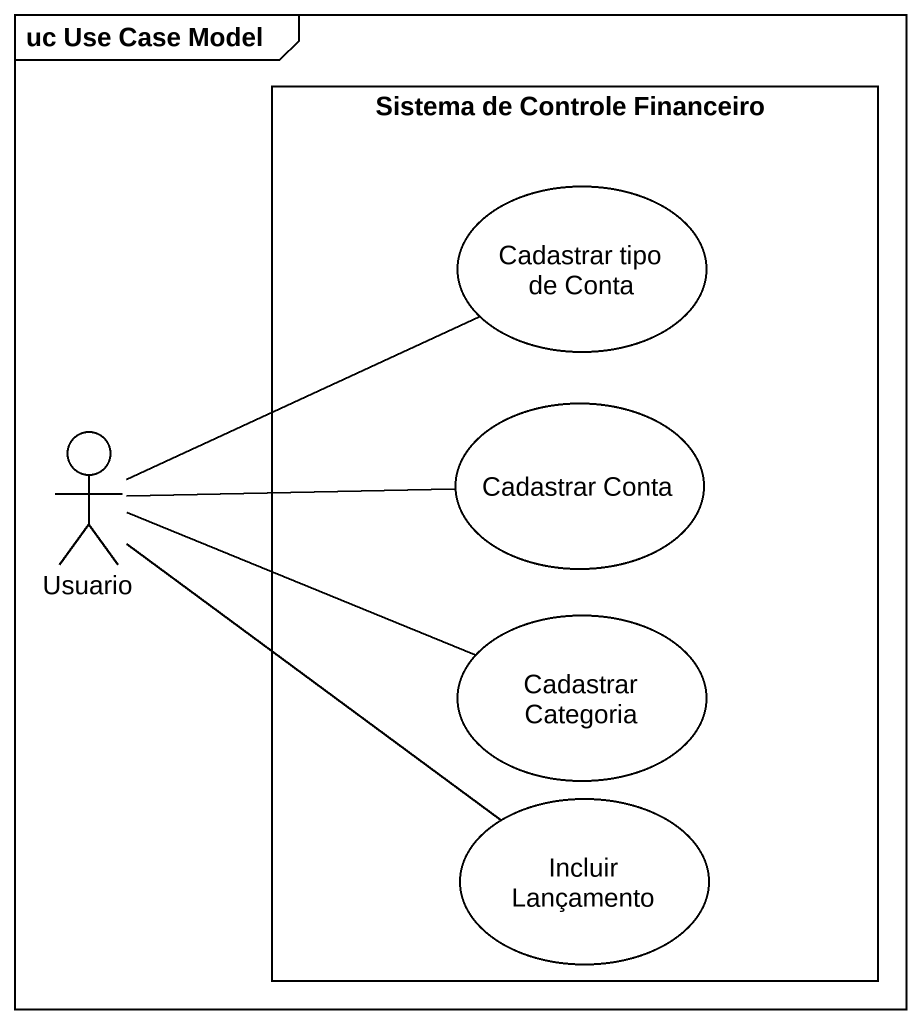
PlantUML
@startuml
mainframe uc Use Case Model
rectangle "Sistema de Controle Financeiro" as Sistema_de_Controle {
  usecase "Cadastrar tipo de Conta" as Cadastrar_tipo_de_Conta
  usecase "Cadastrar Conta" as Cadastrar_Conta
  usecase "Cadastrar Categoria" as Cadastrar_Categoria
  usecase "Incluir Lançamento" as Incluir_Lançamento
}
actor Usuario
Usuario -right- Cadastrar_tipo_de_Conta
Usuario -right- Cadastrar_Conta
Usuario -right- Cadastrar_Categoria
Usuario -- Incluir_Lançamento
@enduml
